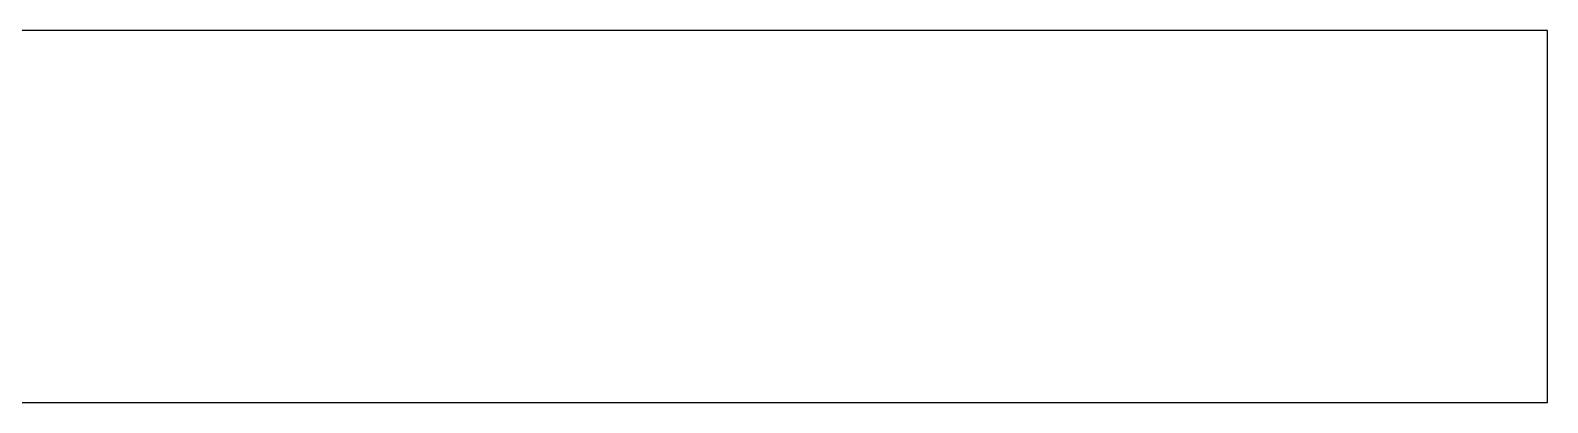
# Model space of a CAD drawing. Extents: x -38350 to 38650, y -35000 to 36000.
# Drawn here: x 3925 to 8000, y -25000 to -24000 of the extents above; entities that cross this region are included whole.
import ezdxf

# ---------------------------------------------------------------- set-up
doc = ezdxf.new("R2010")
doc.units = 0
doc.header["$MEASUREMENT"] = 0
doc.layers.add('Layer1', color=10, linetype='Continuous')

msp = doc.modelspace()

# ---------------------------------------------------------------- linework, layer by layer
for p, q in [((8000, -24000), (1000, -24000)), ((8000, -25000), (8000, -24000)), ((1000, -25000), (8000, -25000))]:
    msp.add_line(p, q)
at = {"layer": 'Layer1'}
for p, q in [((8000, -24000), (1000, -24000)), ((8000, -25000), (8000, -24000)), ((1000, -25000), (8000, -25000))]:
    msp.add_line(p, q, dxfattribs=at)

doc.saveas('drawing.dxf')
